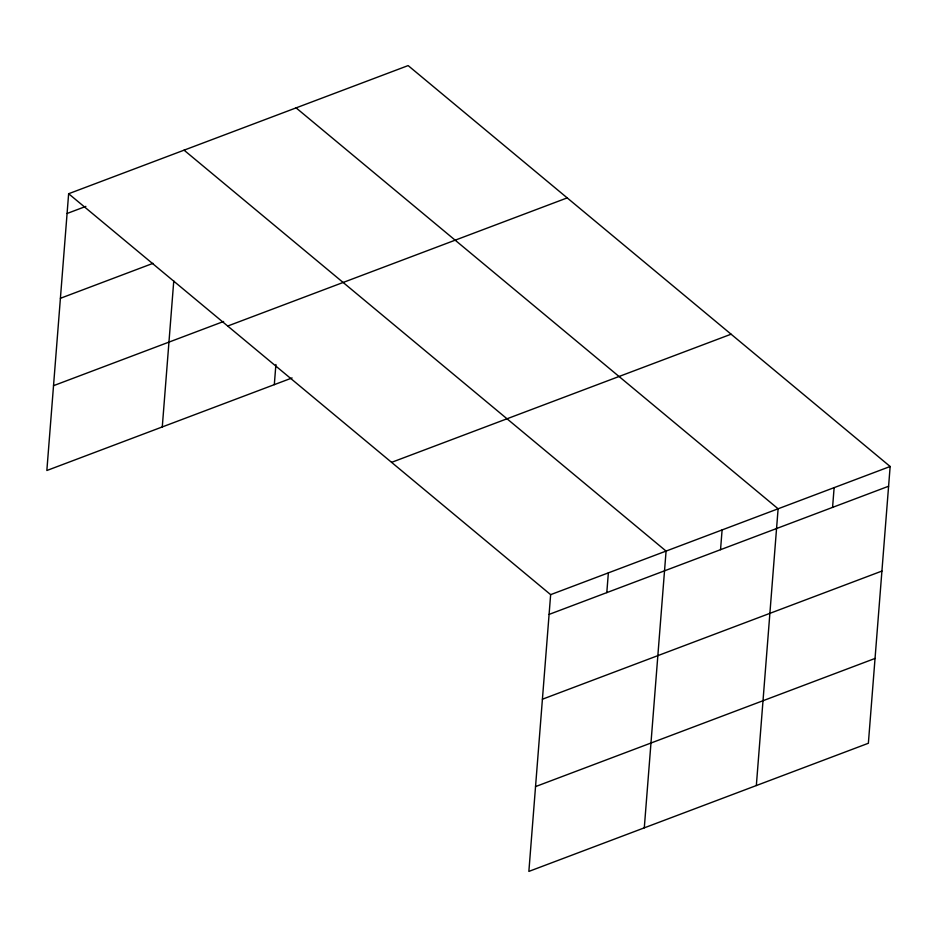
<?xml version="1.0" encoding="UTF-8"?>
<svg xmlns="http://www.w3.org/2000/svg" width="937" height="937" viewBox="0 0 937 937"><rect width="100%" height="100%" fill="white"/><g stroke="black" fill="none" stroke-linecap="round" stroke-linejoin="round"><path stroke-width="1.41" d="M68.635 193.736L550.64 594.655L528.866 871.41L868.365 743.264L890.15 466.497L408.134 65.59L68.635 193.736L46.85 470.503L292.086 377.939M162.277 426.932L173.767 280.948M274.318 384.638L275.9 364.516M606.801 592.617L608.359 572.87M644.293 827.839L666.078 551.085L184.062 150.166M720.541 549.679L722.099 529.932M756.335 785.546L778.108 508.791L296.104 107.884M832.571 507.397L834.129 487.65M67.077 213.484L85.864 206.398M60.401 298.306L153.012 263.344M53.526 385.681L223.615 321.485M227.691 326.041L567.201 197.894M391.584 462.351L731.083 334.204M550.64 594.655L890.15 466.497M549.094 614.403L888.592 486.244M542.418 699.213L881.916 571.066M535.531 786.6L875.041 658.442"/></g></svg>
